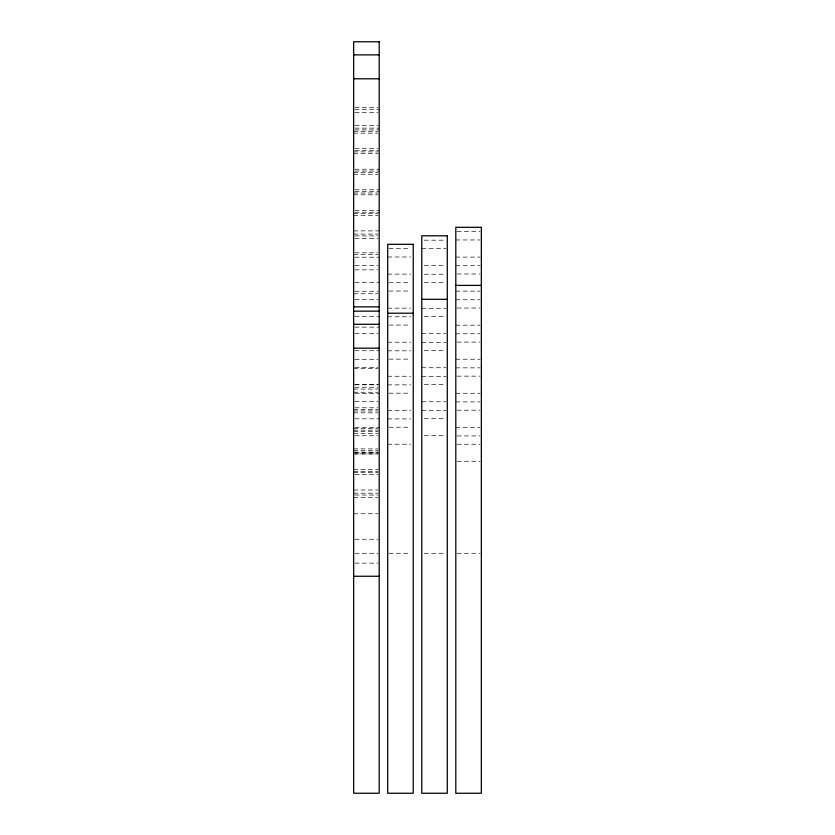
<?xml version="1.0" encoding="UTF-8"?>
<svg xmlns="http://www.w3.org/2000/svg" width="835" height="835" viewBox="0 0 835 835"><rect width="100%" height="100%" fill="white"/><g stroke="black" fill="none" stroke-linecap="round" stroke-linejoin="round"><path stroke-width="0.63" stroke-dasharray="4.17 3.13" d="M354.938 107.59L377.921 107.59M354.938 109.395L379.194 109.395M354.938 112.61L377.921 112.61M354.938 125.5L377.921 125.5M354.938 128.141L379.194 128.141M354.938 129.947L379.194 129.947M353.664 131.272L377.921 131.272M353.664 133.151L377.921 133.151M354.938 148.693L377.921 148.703M354.938 150.498L379.194 150.498M353.664 151.897L377.921 151.897M353.664 153.703L377.921 153.703M354.938 169.244L379.194 169.244M354.938 171.05L379.194 171.05M353.664 172.448L377.921 172.448M353.664 174.254L377.921 174.254M354.938 189.796L379.194 189.796M354.938 191.601L379.194 191.601M353.664 193L377.921 193M353.664 194.805L377.921 194.805M354.938 210.347L379.194 210.347M354.938 212.226L379.194 212.226M353.664 213.551L377.921 213.551M353.664 215.357L377.921 215.357M353.664 230.898L379.194 230.888M457.079 231.671L480.062 231.671M353.664 234.103L377.921 234.103M354.938 235.908L377.921 235.908M354.938 238.549L377.921 238.549M455.806 239.958L480.062 239.958M424.305 240.177L446.015 240.177M421.758 248.475L446.015 248.475M388.985 248.694L410.695 248.694M354.938 252.838L377.921 252.838M353.664 254.654L377.921 254.654M387.711 256.982L410.695 256.982M455.806 257.096L480.062 257.096M354.938 257.201L379.194 257.201M354.938 265.499L377.921 265.499M424.305 265.603L446.015 265.603M455.806 265.707L480.062 265.707M354.938 269.841L377.921 269.841M457.079 274.005L480.062 274.005M387.711 274.11L410.695 274.11M424.305 274.224L446.015 274.224M424.305 282.522L446.015 282.522M354.938 282.627L379.194 282.627M388.985 282.731L410.695 282.731M388.985 291.029L410.695 291.029M354.938 291.248L377.921 291.248M455.806 291.133L480.062 291.133M353.664 293.753L377.921 293.753M354.938 299.535L377.921 299.535M455.806 299.755L480.062 299.755M457.079 308.052L480.062 308.052M387.711 308.157L410.695 308.157M421.758 308.272L446.015 308.272M424.305 316.559L446.015 316.559M354.938 316.674L379.194 316.674M387.711 316.778L410.695 316.778M388.985 325.076L410.695 325.076M455.806 325.18L480.062 325.18M354.938 327.143L379.194 327.143M354.938 333.582L377.921 333.582M421.758 333.697L446.015 333.697M455.806 333.802L480.062 333.802M387.711 342.204L410.695 342.204M457.079 342.099L480.062 342.099M421.758 342.319L446.015 342.319M354.938 350.721L379.194 350.721M424.305 350.606L446.015 350.606M387.711 350.825L410.695 350.825M388.985 359.123L410.695 359.123M455.806 359.227L480.062 359.227M354.938 359.342L377.921 359.342M354.938 367.63L377.921 367.63M421.758 367.744L446.015 367.744M455.806 367.849L480.062 367.849M353.664 368.506L377.921 368.506M457.079 376.147L480.062 376.147M387.711 376.251L410.695 376.251M421.758 376.366L446.015 376.366M354.938 384.622L377.921 384.622M424.305 384.653L446.015 384.653M354.938 384.768L379.194 384.768M387.711 384.872L410.695 384.872M354.938 387.252L377.921 387.252M353.664 389.058L377.921 389.058M353.664 392.262L377.921 392.273M388.985 393.17L410.695 393.17M455.806 393.275L480.062 393.275M354.938 393.389L379.194 393.389M354.938 401.677L377.921 401.677M421.758 401.792L446.015 401.792M455.806 401.896L480.062 401.896M354.938 407.804L377.921 407.814M353.664 409.609L377.921 409.609M457.079 410.194L480.062 410.194M387.711 410.298L410.695 410.298M421.758 410.402L446.015 410.402M353.664 410.935L377.921 410.935M353.664 412.824L377.921 412.814M424.305 418.711L446.015 418.711M354.938 418.815L379.194 418.815M387.711 418.909L410.695 418.909M388.985 427.217L410.695 427.217M354.938 427.426L379.194 427.426M455.806 427.322L480.062 427.322M353.664 428.355L377.921 428.365M353.664 430.161L377.921 430.161M353.664 431.559L377.921 431.559M353.664 433.365L377.921 433.365M354.938 435.734L377.921 435.734M424.305 435.713L446.015 435.713M457.079 435.933L480.062 435.933M387.711 444.23L410.695 444.23M457.079 444.241L480.062 444.241M353.664 448.906L377.921 448.917M353.664 450.712L377.921 450.712M353.664 452.111L377.921 452.111M354.938 452.737L379.194 452.737M354.938 453.916L377.921 453.916L353.664 453.916M457.079 461.254L480.062 461.254M353.664 469.458L377.921 469.468M353.664 471.347L377.921 471.347M353.664 472.662L377.921 472.662M354.938 474.468L377.921 474.468M353.664 490.02L377.921 489.999M353.664 493.214L377.921 493.214M354.938 495.019L377.921 495.019M353.664 497.66L377.921 497.66M353.664 513.765L377.921 513.765M354.938 539.233L377.921 539.233M354.938 553.292L377.921 553.292M388.985 553.292L410.695 553.292M424.305 553.292L446.015 553.292M457.079 553.292L480.062 553.292M354.938 563.145L377.921 563.145"/><path stroke-width="1.25" d="M353.664 54.88L379.194 54.88M353.664 78.793L379.194 78.793M455.806 285.393L481.336 285.393M421.758 299.306L447.289 299.306M353.664 306.863L379.194 306.863M353.664 311.152L379.194 311.152M387.711 313.219L413.241 313.219M353.664 324.272L379.194 324.272M353.664 348.185L379.194 348.185M353.664 576.254L379.194 576.254M379.194 41.771L353.664 41.771L353.664 793.25L379.194 793.25L379.194 41.771M481.336 227.297L455.806 227.297L455.806 793.25L481.336 793.25L481.336 227.297M447.289 235.814L421.758 235.814L421.758 793.25L447.289 793.25L447.289 235.814M413.241 244.321L387.711 244.321L387.711 793.25L413.241 793.25L413.241 244.321"/></g></svg>
